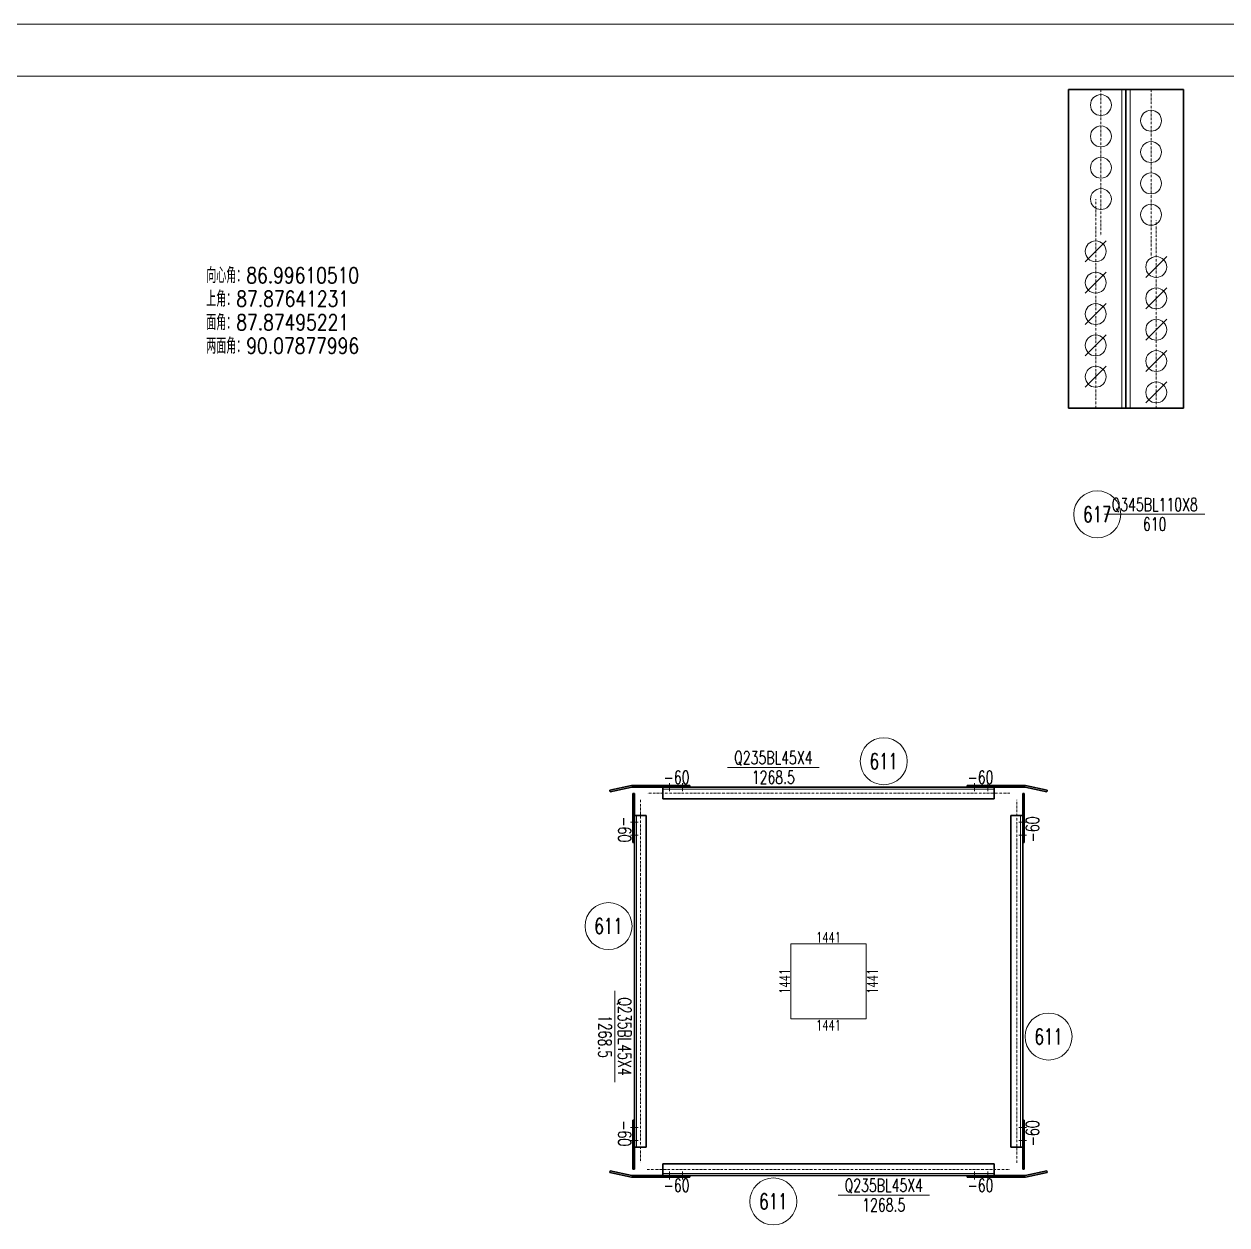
# Model space of a CAD drawing. Extents: x -13400 to 20340, y -61006 to 71674.
# Drawn here: x -4990 to -385, y -5403 to -806 of the extents above; entities that cross this region are included whole.
import ezdxf
from ezdxf.enums import TextEntityAlignment as Align

# ---------------------------------------------------------------- set-up
doc = ezdxf.new("R2010")
doc.units = 0
doc.header["$MEASUREMENT"] = 0
doc.linetypes.add('Dash', pattern=[2.75, 2, -0.75])
doc.linetypes.add('DashDot', pattern=[15.6, 9, -3, 0.6, -3])
doc.layers.get('0').update_dxf_attribs({"linetype": 'CONTINUOUS', "lineweight": 25})
doc.styles.get("Standard").update_dxf_attribs({"font": 'simplex.shx', "width": 0.7, "height": 3, "bigfont": 'gbhzfs.shx'})

# ---------------------------------------------------------------- blocks, each defined once
blk = doc.blocks.new('M20X55S')
at = {"color": 3, "linetype": 'Continuous', "lineweight": 13}
blk.add_line((-1, -1), (1, 1), dxfattribs=at)
blk.add_circle((0, 0), 1, dxfattribs=at)
blk = doc.blocks.new('M20X45S')
at = {"color": 3, "linetype": 'Continuous', "lineweight": 13}
blk.add_circle((0, 0), 1, dxfattribs=at)

msp = doc.modelspace()

# ---------------------------------------------------------------- linework, layer by layer
at = {"color": 7, "linetype": 'Continuous', "lineweight": 18}
for p, q in [((-13400.26316, -806.00648), (3419.73684, -806.00648)), ((-12900.26316, -1006.00648), (3219.73684, -1006.00648))]:
    msp.add_line(p, q, dxfattribs=at)
at = {"color": 2, "linetype": 'DashDot', "lineweight": 15}
for p, q in [((-867.17919, -1056.00648), (-867.14988, -1616.00648)), ((-675.17919, -1056.00648), (-675.2085, -1696.00648)), ((-887.17919, -2276.06487), (-887.14988, -1476.06487)), ((-655.17919, -2276.06487), (-655.2085, -1556.06487)), ((-2630.44801, -3776.18724), (-2630.44801, -5164.71347)), ((-1215.70243, -3749.9679), (-2604.22867, -3749.9679)), ((-1189.4831, -5164.71347), (-1189.4831, -3776.18724)), ((-2604.22867, -5190.93281), (-1215.70243, -5190.93281))]:
    msp.add_line(p, q, dxfattribs=at)
at = {"color": 1, "linetype": 'Dash', "lineweight": 20}
for p, q in [((-787.17919, -2276.06487), (-787.17919, -1056.00648)), ((-755.17919, -2276.06487), (-755.17919, -1056.00648)), ((-2440.99466, -3726.9679), (-2544.22867, -3726.9679)), ((-2544.22867, -3726.9679), (-2544.22867, -3727.00573)), ((-1275.70243, -3726.9679), (-1378.93673, -3726.9679)), ((-1275.70243, -3727.00573), (-1275.70243, -3726.9679)), ((-1275.70243, -3734.9679), (-2544.22867, -3734.9679)), ((-2653.44801, -3836.18724), (-2653.44801, -3939.42154)), ((-2653.41018, -3836.18724), (-2653.44801, -3836.18724)), ((-2645.44801, -3836.18724), (-2645.44801, -5104.71347)), ((-1174.4831, -5104.71347), (-1174.4831, -3836.18724)), ((-1166.4831, -3836.18724), (-1166.52092, -3836.18724)), ((-1166.4831, -3939.42125), (-1166.4831, -3836.18724)), ((-2653.44801, -5001.47946), (-2653.44801, -5104.71347)), ((-1166.4831, -5104.71347), (-1166.4831, -5001.47918)), ((-2653.44801, -5104.71347), (-2653.41018, -5104.71347)), ((-1166.52092, -5104.71347), (-1166.4831, -5104.71347)), ((-2544.22867, -5205.93281), (-1275.70243, -5205.93281)), ((-2544.22867, -5213.89498), (-2544.22867, -5213.93281)), ((-2544.22867, -5213.93281), (-2440.99437, -5213.93281)), ((-1378.93645, -5213.93281), (-1275.70243, -5213.93281)), ((-1275.70243, -5213.93281), (-1275.70243, -5213.89498))]:
    msp.add_line(p, q, dxfattribs=at)
at = {"color": 7, "linetype": 'Continuous', "lineweight": 13}
for p, q in [((-853.67919, -2682.751), (-468.67919, -2682.751)), ((-1946.38659, -3651.9679), (-2296.38659, -3651.9679)), ((-2728.44801, -4506.8714), (-2728.44801, -4856.8714)), ((-1873.54451, -5288.93281), (-1523.54451, -5288.93281))]:
    msp.add_line(p, q, dxfattribs=at)
at = {"color": 1, "linetype": 'Continuous', "lineweight": 18}
for p, q in [((-1765.86906, -4326.35386), (-2054.06204, -4326.35386)), ((-2054.06204, -4326.35386), (-2054.06204, -4614.54685)), ((-1765.86906, -4614.54685), (-1765.86906, -4326.35386)), ((-2054.06204, -4614.54685), (-1765.86906, -4614.54685))]:
    msp.add_line(p, q, dxfattribs=at)
at = {"color": 7, "linetype": 'Continuous', "lineweight": 30}
for points in [[(-771.17919, -1056.00648), (-991.17919, -1056.00648)], [(-991.17919, -1056.00648), (-991.17919, -2276.06487)], [(-771.17919, -2276.06487), (-771.17919, -1056.00648)], [(-771.17919, -1056.00648), (-551.17919, -1056.00648)], [(-771.17919, -2276.06487), (-771.17919, -1056.00648)], [(-551.17919, -1056.00648), (-551.17919, -2276.06487)], [(-991.17919, -2276.06487), (-771.17919, -2276.06487)], [(-551.17919, -2276.06487), (-771.17919, -2276.06487)], [(-2747.4571, -3738.68236), (-2664.03713, -3721.00985)], [(-2663.41705, -3727.00573), (-2746.2148, -3744.54642)], [(-2664.03713, -3721.00985), (-2440.99466, -3721.00985)], [(-2440.99466, -3727.00573), (-2663.41705, -3727.00573)], [(-2544.22867, -3727.00573), (-2544.22867, -3771.9679)], [(-2440.99466, -3721.00985), (-2440.99466, -3727.00573)], [(-1378.93673, -3726.9679), (-2440.99466, -3726.9679)], [(-1155.89397, -3721.00985), (-1378.93673, -3721.00985)], [(-1378.93673, -3721.00985), (-1378.93673, -3727.00573)], [(-1378.93673, -3727.00573), (-1156.51405, -3727.00573)], [(-1275.70243, -3771.9679), (-1275.70243, -3727.00573)], [(-1156.51405, -3727.00573), (-1073.71631, -3744.54642)], [(-1072.47401, -3738.68236), (-1155.89397, -3721.00985)], [(-2746.2148, -3744.54642), (-2747.4571, -3738.68236)], [(-2659.40606, -3939.42154), (-2659.40606, -3752.02291)], [(-2659.40606, -3752.02291), (-2653.41018, -3752.02291)], [(-2653.41018, -3752.02291), (-2653.41018, -3939.42154)], [(-2544.22867, -3771.9679), (-1275.70243, -3771.9679)], [(-1166.52092, -3752.02291), (-1166.52092, -3939.42125)], [(-1160.52505, -3752.02291), (-1166.52092, -3752.02291)], [(-1160.52505, -3939.42125), (-1160.52505, -3752.02291)], [(-1073.71631, -3744.54642), (-1072.47401, -3738.68236)], [(-2608.44801, -3836.18724), (-2653.41018, -3836.18724)], [(-2608.44801, -5104.71347), (-2608.44801, -3836.18724)], [(-1166.52092, -3836.18724), (-1211.4831, -3836.18724)], [(-1211.4831, -3836.18724), (-1211.4831, -5104.71347)], [(-2653.41018, -3939.42154), (-2659.40606, -3939.42154)], [(-2653.44801, -3939.42154), (-2653.44801, -5001.47946)], [(-1166.52092, -3939.42125), (-1160.52505, -3939.42125)], [(-1166.4831, -5001.47918), (-1166.4831, -3939.42125)], [(-2653.41018, -5001.47946), (-2659.40606, -5001.47946)], [(-2659.40606, -5001.47946), (-2659.40606, -5188.8778)], [(-2653.41018, -5188.8778), (-2653.41018, -5001.47946)], [(-1166.52092, -5188.8778), (-1166.52092, -5001.47918)], [(-1166.52092, -5001.47918), (-1160.52505, -5001.47918)], [(-1160.52505, -5001.47918), (-1160.52505, -5188.8778)], [(-2653.41018, -5104.71347), (-2608.44801, -5104.71347)], [(-1211.4831, -5104.71347), (-1166.52092, -5104.71347)], [(-2746.2148, -5196.35429), (-2747.4571, -5202.21835)], [(-2747.4571, -5202.21835), (-2664.03713, -5219.89086)], [(-2663.41705, -5213.89498), (-2746.2148, -5196.35429)], [(-2659.40606, -5188.8778), (-2653.41018, -5188.8778)], [(-1275.70243, -5168.93281), (-2544.22867, -5168.93281)], [(-2544.22867, -5168.93281), (-2544.22867, -5213.89498)], [(-1275.70243, -5213.89498), (-1275.70243, -5168.93281)], [(-1160.52505, -5188.8778), (-1166.52092, -5188.8778)], [(-1156.51405, -5213.89498), (-1073.71631, -5196.35429)], [(-1072.47401, -5202.21835), (-1155.89397, -5219.89086)], [(-1073.71631, -5196.35429), (-1072.47401, -5202.21835)], [(-2664.03713, -5219.89086), (-2440.99437, -5219.89086)], [(-2440.99437, -5213.89498), (-2663.41705, -5213.89498)], [(-2440.99437, -5219.89086), (-2440.99437, -5213.89498)], [(-2440.99437, -5213.93281), (-1378.93645, -5213.93281)], [(-1378.93645, -5213.89498), (-1156.51405, -5213.89498)], [(-1378.93645, -5219.89086), (-1378.93645, -5213.89498)], [(-1155.89397, -5219.89086), (-1378.93645, -5219.89086)]]:
    msp.add_lwpolyline(points, dxfattribs=at)
at = {"color": 3, "linetype": 'Continuous', "lineweight": 20}
for points in [[(-2519.22867, -3711.9679), (-2519.22867, -3741.9679)], [(-2469.22867, -3711.9679), (-2469.22867, -3741.9679)], [(-1350.70243, -3711.9679), (-1350.70243, -3741.9679)], [(-1300.70243, -3711.9679), (-1300.70243, -3741.9679)], [(-2668.44801, -3861.18724), (-2638.44801, -3861.18724)], [(-1151.4831, -3861.18724), (-1181.4831, -3861.18724)], [(-2668.44801, -3911.18724), (-2638.44801, -3911.18724)], [(-1151.4831, -3911.18724), (-1181.4831, -3911.18724)], [(-2668.44801, -5029.71347), (-2638.44801, -5029.71347)], [(-1151.4831, -5029.71347), (-1181.4831, -5029.71347)], [(-2668.44801, -5079.71347), (-2638.44801, -5079.71347)], [(-1151.4831, -5079.71347), (-1181.4831, -5079.71347)], [(-2519.22867, -5228.93281), (-2519.22867, -5198.93281)], [(-2469.22867, -5228.93281), (-2469.22867, -5198.93281)], [(-1350.70243, -5228.93281), (-1350.70243, -5198.93281)], [(-1300.70243, -5228.93281), (-1300.70243, -5198.93281)]]:
    msp.add_lwpolyline(points, dxfattribs=at)
at = {"color": 7, "linetype": 'Continuous', "lineweight": 13}
for centre in [(-881.17919, -2682.751), (-1698.54451, -3627.9679), (-2752.44801, -4259.02932), (-1067.4831, -4681.8714), (-2121.38659, -5312.93281)]:
    msp.add_circle(centre, 90, dxfattribs=at)

# ---------------------------------------------------------------- block references
at = {"color": 3, "linetype": 'Continuous', "lineweight": 13, "xscale": 40.0000000000091, "yscale": 40.0000000000091, "zscale": 40.0000000000091}
for name, p in [('M20X45S', (-867.1572, -1116.00648)), ('M20X45S', (-675.20117, -1176.00648)), ('M20X45S', (-867.1572, -1236.00648)), ('M20X45S', (-675.20117, -1296.00648)), ('M20X45S', (-867.1572, -1356.00648)), ('M20X45S', (-675.20117, -1416.00648)), ('M20X45S', (-867.1572, -1476.00648)), ('M20X45S', (-675.20117, -1536.00648)), ('M20X55S', (-887.1572, -1676.06487)), ('M20X55S', (-655.20117, -1736.06487)), ('M20X55S', (-887.1572, -1796.06487)), ('M20X55S', (-655.20117, -1856.06487)), ('M20X55S', (-887.1572, -1916.06487)), ('M20X55S', (-655.20117, -1976.06487)), ('M20X55S', (-887.1572, -2036.06487)), ('M20X55S', (-655.20117, -2096.06487)), ('M20X55S', (-887.1572, -2156.06487)), ('M20X55S', (-655.20117, -2216.06487))]:
    msp.add_blockref(name, p, dxfattribs=at)

# ---------------------------------------------------------------- texts
at = {"color": 7, "linetype": 'Continuous', "lineweight": 13, "width": 0.8}
for s, p in [('向心角：86.99610510', (-4292.92245, -1815.69453)), ('上角：87.87641231', (-4292.92245, -1905.69453)), ('面角：87.87495221', (-4292.92245, -1995.69453)), ('两面角：90.07877996', (-4292.92245, -2085.69453))]:
    msp.add_text(s, height=60, dxfattribs=at).set_placement(p, align=Align.BOTTOM_LEFT)
at = {"color": 7, "linetype": 'Continuous', "lineweight": 13, "width": 0.7}
for s, height, p in [('Q345BL110X8', 50, (-661.17919, -2645.251)), ('617', 60, (-881.17919, -2682.751)), ('610', 50, (-661.17919, -2720.251)), ('Q235BL45X4', 50, (-2121.38659, -3614.4679)), ('611', 60, (-1698.54451, -3627.9679)), ('-60', 50, (-2491.72867, -3689.4679)), ('1268.5', 50, (-2121.38659, -3689.4679)), ('-60', 50, (-1328.20243, -3689.4679)), ('611', 60, (-2752.44801, -4259.02932)), ('611', 60, (-1067.4831, -4681.8714)), ('-60', 50, (-2491.72867, -5251.43281)), ('Q235BL45X4', 50, (-1698.54451, -5251.43281)), ('-60', 50, (-1328.20243, -5251.43281)), ('611', 60, (-2121.38659, -5312.93281)), ('1268.5', 50, (-1698.54451, -5326.43281))]:
    msp.add_text(s, height=height, dxfattribs=at).set_placement(p, align=Align.MIDDLE_CENTER)
for s, rotation, p in [('-60', 270, (-2690.94801, -3888.68724)), ('-60', 90, (-1128.9831, -3888.68724)), ('Q235BL45X4', 270, (-2690.94801, -4681.8714)), ('1268.5', 270, (-2765.94801, -4681.8714)), ('-60', 270, (-2690.94801, -5052.21347)), ('-60', 90, (-1128.9831, -5052.21347))]:
    msp.add_text(s, height=50, rotation=rotation, dxfattribs=at).set_placement(p, align=Align.MIDDLE_CENTER)
at = {"color": 7, "linetype": 'Continuous', "lineweight": 20, "width": 0.7}
for p in [(-1909.96555, -4302.35386), (-1909.96555, -4638.54685)]:
    msp.add_text('1441', height=40, dxfattribs=at).set_placement(p, align=Align.MIDDLE_CENTER)
for p in [(-2078.06204, -4470.45036), (-1741.86906, -4470.45036)]:
    msp.add_text('1441', height=40, rotation=90, dxfattribs=at).set_placement(p, align=Align.MIDDLE_CENTER)

doc.saveas('drawing.dxf')
